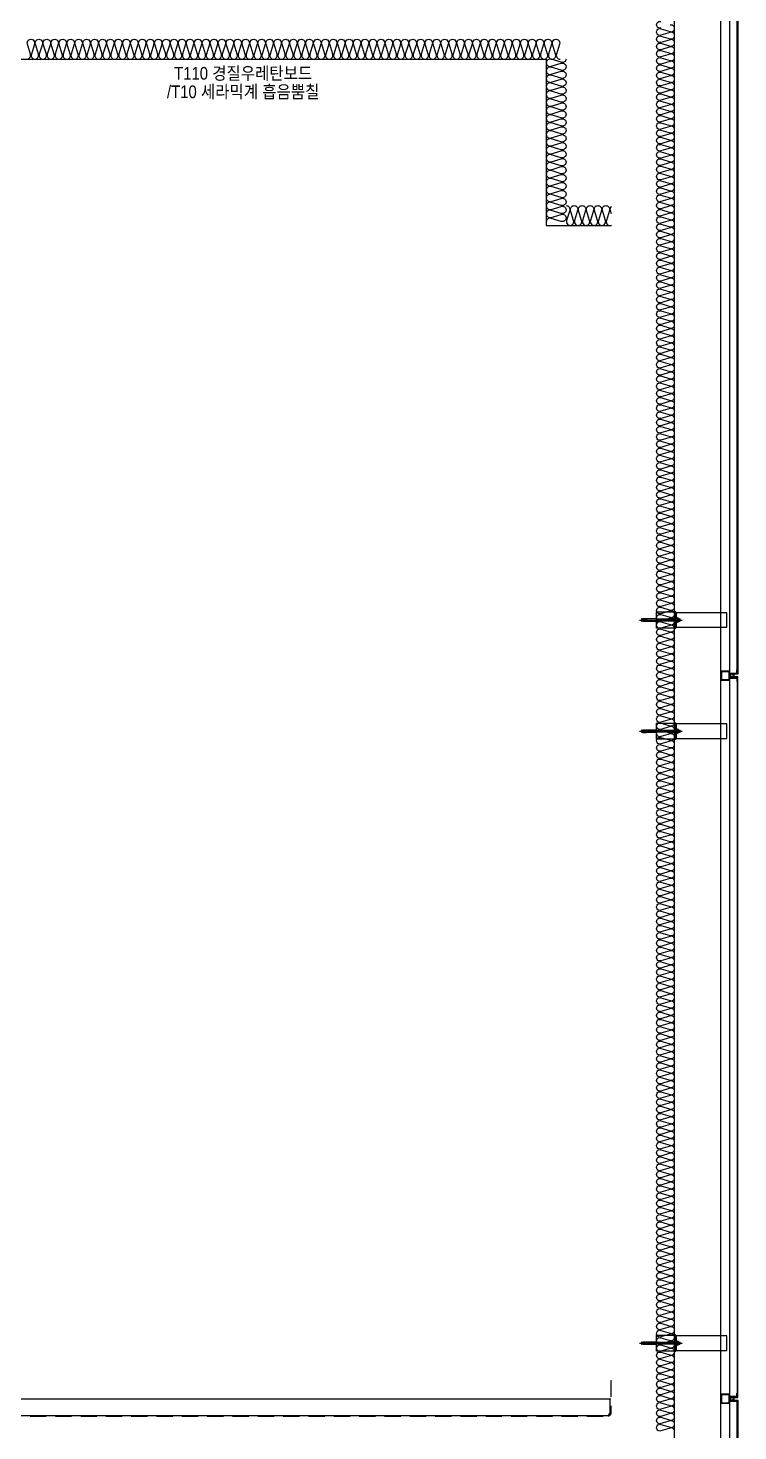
# Model space of a CAD drawing. Header units: millimetres. Extents: x 19868 to 801382, y -4805 to 85279.
# Drawn here: x 786812 to 790738, y 67001 to 74761 of the extents above; entities that cross this region are included whole.
import ezdxf
from ezdxf.enums import TextEntityAlignment as Align

# ---------------------------------------------------------------- set-up
doc = ezdxf.new("R2010")
doc.units = ezdxf.units.MM
doc.header["$LTSCALE"] = 250
doc.linetypes.add('HID', pattern=[2.8, 1.8, -1])
for name, color, linetype in [('A-ETC-8', 8, 'Continuous'), ('A-FIN', 6, 'Continuous'), ('A-FIN-8', 8, 'Continuous'), ('A-WP', 1, 'HID'), ('ISL', 251, 'Continuous')]:
    doc.layers.add(name, color=color, linetype=linetype)
doc.layers.add('NOPLOT-단열', color=225, linetype='Continuous', plot=False)
doc.styles.add('Gdim', font='')
doc.styles.get('Gdim').set_extended_font_data('Dotum')

# ---------------------------------------------------------------- blocks, each defined once
blk = doc.blocks.new('A$C632c858f')
at = {"layer": 'A-ETC-8'}
blk.add_arc((-2.8, 0), 24, 341.82483, 18.17517, dxfattribs=at)
blk.add_ellipse((34, 0), major_axis=(7.59, 0), ratio=0.987937, dxfattribs=at)
blk = doc.blocks.new('A$Cae507117')
at = {"layer": 'A-ETC-8'}
for points in [[(-50, 0), (-50, -50), (0, -50), (0, 0)], [(-46.8, -3.2), (-46.8, -46.8), (-3.2, -46.8), (-3.2, -3.2)]]:
    blk.add_lwpolyline(points, close=True, dxfattribs=at)
blk = doc.blocks.new('너트 M12')
for p, q in [((-9, 0), (9, 0)), ((-9.5, -9), (-9.5, -0.5)), ((9, -9.5), (-9, -9.5)), ((0, -8.3), (0, -1.2)), ((9.5, -0.5), (9.5, -9))]:
    blk.add_line(p, q)
for centre, start, end in [((-9, -0.5), 90, 180), ((-9, -9), 180, 270), ((9, -0.5), 0, 90), ((9, -9), 270, 0)]:
    blk.add_arc(centre, 0.5, start, end)
at = {"extrusion": (0, 0, -1)}
for centre, major_axis, ratio, start_param, end_param in [((-4.8, -0.9), (-4.75, 0.31), 0.185359, -0.024388, 3.141593), ((4.8, -0.9), (4.75, 0.31), 0.185108, 3.141593, 6.30754), ((-4.8, -8.6), (4.75, 0.31), 0.187111, 0, 3.166211), ((4.8, -8.6), (-4.75, 0.31), 0.185991, 3.117121, 6.283185)]:
    blk.add_ellipse(centre, major_axis=major_axis, ratio=ratio, start_param=start_param, end_param=end_param, dxfattribs=at)
blk = doc.blocks.new('A$C5ebcaad0')
at = {"layer": 'A-ETC-8'}
for p, q in [((-449, -225), (-214, -225)), ((-439, -220.5), (-439, -229.5)), ((-437, -219), (-437.5, -219)), ((-437.5, -231), (-437, -231)), ((-426, -220.5), (-437, -219)), ((-437, -231), (-426, -229.5)), ((-431.6, -219.7), (-431.6, -221.5)), ((-431.6, -228.5), (-431.6, -230.2)), ((-431.1, -222.3), (-429.3, -223.5)), ((-431.1, -227.7), (-429.3, -226.5)), ((-415.6, -218.7), (-430.6, -218.7)), ((-430.6, -231.2), (-415.6, -231.2)), ((-421.1, -224), (-427.7, -224)), ((-421.1, -226), (-427.7, -226)), ((-426, -220.5), (-412, -220.5)), ((-426, -229.5), (-412, -229.5)), ((-420.6, -223.5), (-420.6, -223)), ((-420.6, -227), (-420.6, -226.5)), ((-416.6, -227), (-416.6, -223)), ((-415.6, -218.7), (-412.6, -218.7)), ((-415.6, -231.2), (-412.6, -231.2)), ((-412.6, -218.7), (-412.6, -231.2)), ((-412, -231), (-412, -219)), ((-409, -219), (-412, -219)), ((-412, -231), (-409, -231)), ((-409, -231), (-409, -219)), ((-355, -219), (-409, -219)), ((-409, -231), (-355, -231)), ((-355, -219), (-245.5, -219)), ((-245.5, -231), (-355, -231)), ((-234.2, -229.5), (-224, -229.5)), ((-234, -219), (-225.5, -219)), ((-234, -220.5), (-224, -220.5)), ((-234, -231), (-225.5, -231)), ((-225.5, -231), (-225.5, -219)), ((-224, -220.5), (-225.5, -219)), ((-224, -229.5), (-225.5, -231)), ((-224, -229.5), (-224, -220.5))]:
    blk.add_line(p, q, dxfattribs=at)
for points in [[(-255, -180.5), (-255, -269.5), (-355, -269.5), (-355, -180.5)], [(33.5, -185), (-251.5, -185), (-251.5, -265), (33.5, -265)], [(-251.5, -265), (-245.5, -265), (-245.5, -185), (-251.5, -185)], [(-245.5, -210), (-245.5, -240), (-243.5, -240), (-243.5, -210)]]:
    blk.add_lwpolyline(points, close=True, dxfattribs=at)
blk.add_lwpolyline([(-251.5, -177.5), (-251.5, -272.5, -0.414214), (-252.5, -273.5), (-255, -273.5), (-255, -176.5), (-252.5, -176.5, -0.414214)], format="xyb", close=True, dxfattribs=at)
for centre, radius, start, end in [((-437.5, -220.5), 1.5, 90, 180), ((-437.5, -229.5), 1.5, 180, 270), ((-430.6, -219.7), 1, 90, 180), ((-430.6, -221.5), 1, 180, 236.30993), ((-430.6, -228.5), 1, 123.69007, 180), ((-430.6, -230.2), 1, 180, 270), ((-427.7, -221), 3, 236.30993, 270), ((-427.7, -229), 3, 90, 123.69007), ((-421.1, -223.5), 0.5, 270, 0), ((-421.1, -226.5), 0.5, 0, 90), ((-418.6, -223), 2, 90, 180), ((-418.6, -227), 2, 180, 270), ((-418.6, -223), 2, 0, 90), ((-418.6, -227), 2, 270, 0)]:
    blk.add_arc(centre, radius, start, end, dxfattribs=at)
at = {"layer": 'A-ETC-8', "xscale": -1, "rotation": 90}
blk.add_blockref('너트 M12', (-243.5, -225), dxfattribs=at)

msp = doc.modelspace()

# ---------------------------------------------------------------- linework, layer by layer
at = {"layer": 'A-ETC-8'}
for p, q in [((790643.2, 35608.9), (790643.2, 76146.7)), ((790693.2, 35608.9), (790693.2, 76146.7))]:
    msp.add_line(p, q, dxfattribs=at)
for points in [[(790730.2, 71190.4), (790695.2, 71190.4), (790695.2, 71179.4), (790693.2, 71179.4), (790693.2, 71192.4), (790728.6, 71192.4, -0.226541), (790732.2, 71196.1), (790732.2, 71210.8), (790734.2, 71210.8), (790734.2, 71194.4, 0.414214)], [(790730.2, 71167.4), (790695.2, 71167.4), (790695.2, 71178.4), (790693.2, 71178.4), (790693.2, 71165.4), (790728.6, 71165.4, 0.226541), (790732.2, 71161.8), (790732.2, 71147.1), (790734.2, 71147.1), (790734.2, 71163.4, -0.414214)], [(790730.2, 67190.4), (790695.2, 67190.4), (790695.2, 67179.4), (790693.2, 67179.4), (790693.2, 67192.4), (790728.6, 67192.4, -0.226541), (790732.2, 67196.1), (790732.2, 67210.8), (790734.2, 67210.8), (790734.2, 67194.4, 0.414214)], [(790730.2, 67167.4), (790695.2, 67167.4), (790695.2, 67178.4), (790693.2, 67178.4), (790693.2, 67165.4), (790728.6, 67165.4, 0.226541), (790732.2, 67161.8), (790732.2, 67147.1), (790734.2, 67147.1), (790734.2, 67163.4, -0.414214)]]:
    msp.add_lwpolyline(points, format="xyb", close=True, dxfattribs=at)
at = {"layer": 'A-FIN'}
msp.add_line((784991.2, 67178.9), (790035.2, 67178.9), dxfattribs=at)
for points in [[(790697.2, 75167.4), (790697.2, 75171.4), (790738.2, 75171.4), (790738.2, 71186.4), (790697.2, 71186.4), (790697.2, 71190.4), (790734.2, 71190.4), (790734.2, 75167.4), (790697.2, 75167.4)], [(790697.2, 67190.4), (790697.2, 67186.4), (790738.2, 67186.4), (790738.2, 71171.4), (790697.2, 71171.4), (790697.2, 71167.4), (790734.2, 71167.4), (790734.2, 67190.4), (790697.2, 67190.4)], [(790697.2, 67167.4), (790697.2, 67171.4), (790738.2, 67171.4), (790738.2, 63686.4), (790697.2, 63686.4), (790697.2, 63690.4), (790734.2, 63690.4), (790734.2, 67167.4), (790697.2, 67167.4)]]:
    msp.add_lwpolyline(points, close=True, dxfattribs=at)
at = {"layer": 'A-FIN-8'}
for p, q in [((790030.2, 67178.9), (790030.2, 67097.1)), ((785006.4, 67086.9), (790020, 67086.9)), ((790020, 67086.9), (790030.2, 67097.1))]:
    msp.add_line(p, q, dxfattribs=at)
at = {"layer": 'A-WP', "ltscale": 0.2}
for p, q in [((785003.4, 67081.9), (790023.1, 67081.9)), ((790023.1, 67081.9), (790035.2, 67094.1))]:
    msp.add_line(p, q, dxfattribs=at)
at = {"layer": 'A-WP', "linetype": 'HID', "ltscale": 0.2}
msp.add_lwpolyline([(790038.2, 67278.9), (790035.2, 67278.9), (790035.2, 67094.1)], dxfattribs=at)
at = {"layer": 'ISL'}
msp.add_line((790388.2, 33878.9), (790388.2, 76128.9), dxfattribs=at)
for points in [[(790312.4, 74761.4, -1.372593), (790312.4, 74796.7)], [(790388.2, 66999, 0.509267), (790364, 67016.7), (790312.4, 67001.3, -1.372593), (790312.4, 67036.7), (790364, 67021.3, 0.509267), (790388.2, 67039, 0.509267), (790364, 67056.7), (790312.4, 67041.3, -1.372593), (790312.4, 67076.7), (790364, 67061.3, 0.509267), (790388.2, 67079, 0.509267), (790364, 67096.7), (790312.4, 67081.3, -1.372593), (790312.4, 67116.7), (790364, 67101.3, 0.509267), (790388.2, 67119, 0.509267), (790364, 67136.7), (790312.4, 67121.3, -1.372593), (790312.4, 67156.7), (790364, 67141.3, 0.509267), (790388.2, 67159, 0.509267), (790364, 67176.7), (790312.4, 67161.3, -1.372593), (790312.4, 67196.7), (790364, 67181.3, 0.509267), (790388.2, 67199, 0.509267), (790364, 67216.7), (790312.4, 67201.3, -1.372593), (790312.4, 67236.7), (790364, 67221.3, 0.509267), (790388.2, 67239, 0.509267), (790364, 67256.7), (790312.4, 67241.3, -1.372593), (790312.4, 67276.7), (790364, 67261.3, 0.509267), (790388.2, 67279, 0.509267), (790364, 67296.7), (790312.4, 67281.3, -1.372593), (790312.4, 67316.7), (790364, 67301.3, 0.509267), (790388.2, 67319, 0.509267), (790364, 67336.7), (790312.4, 67321.3, -1.372593), (790312.4, 67356.7), (790364, 67341.3, 0.509267), (790388.2, 67359, 0.509267), (790364, 67376.7), (790312.4, 67361.3, -1.372593), (790312.4, 67396.7), (790364, 67381.3, 0.509267), (790388.2, 67399, 0.509267), (790364, 67416.7), (790312.4, 67401.3, -1.372593), (790312.4, 67436.7), (790364, 67421.3, 0.509267), (790388.2, 67439, 0.509267), (790364, 67456.7), (790312.4, 67441.3, -1.372593), (790312.4, 67476.7), (790364, 67461.3, 0.509267), (790388.2, 67479, 0.509267), (790364, 67496.7), (790312.4, 67481.3, -1.372593), (790312.4, 67516.7), (790364, 67501.3, 0.509267), (790388.2, 67519, 0.509267), (790364, 67536.7), (790312.4, 67521.3, -1.372593), (790312.4, 67556.7), (790364, 67541.3, 0.509267), (790388.2, 67559, 0.509267), (790364, 67576.7), (790312.4, 67561.3, -1.372593), (790312.4, 67596.7), (790364, 67581.3, 0.509267), (790388.2, 67599, 0.509267), (790364, 67616.7), (790312.4, 67601.3, -1.372593), (790312.4, 67636.7), (790364, 67621.3, 0.509267), (790388.2, 67639, 0.509267), (790364, 67656.7), (790312.4, 67641.3, -1.372593), (790312.4, 67676.7), (790364, 67661.3, 0.509267), (790388.2, 67679, 0.509267), (790364, 67696.7), (790312.4, 67681.3, -1.372593), (790312.4, 67716.7), (790364, 67701.3, 0.509267), (790388.2, 67719, 0.509267), (790364, 67736.7), (790312.4, 67721.3, -1.372593), (790312.4, 67756.7), (790364, 67741.3, 0.509267), (790388.2, 67759, 0.509267), (790364, 67776.7), (790312.4, 67761.3, -1.372593), (790312.4, 67796.7), (790364, 67781.3, 0.509267), (790388.2, 67799, 0.509267), (790364, 67816.7), (790312.4, 67801.3, -1.372593), (790312.4, 67836.7), (790364, 67821.3, 0.509267), (790388.2, 67839, 0.509267), (790364, 67856.7), (790312.4, 67841.3, -1.372593), (790312.4, 67876.7), (790364, 67861.3, 0.509267), (790388.2, 67879, 0.509267), (790364, 67896.7), (790312.4, 67881.3, -1.372593), (790312.4, 67916.7), (790364, 67901.3, 0.509267), (790388.2, 67919, 0.509267), (790364, 67936.7), (790312.4, 67921.3, -1.372593), (790312.4, 67956.7), (790364, 67941.3, 0.509267), (790388.2, 67959, 0.509267), (790364, 67976.7), (790312.4, 67961.3, -1.372593), (790312.4, 67996.7), (790364, 67981.3, 0.509267), (790388.2, 67999, 0.509267), (790364, 68016.7), (790312.4, 68001.3, -1.372593), (790312.4, 68036.7), (790364, 68021.3, 0.509267), (790388.2, 68039, 0.509267), (790364, 68056.7), (790312.4, 68041.3, -1.372593), (790312.4, 68076.7), (790364, 68061.3, 0.509267), (790388.2, 68079, 0.509267), (790364, 68096.7), (790312.4, 68081.3, -1.372593), (790312.4, 68116.7), (790364, 68101.3, 0.509267), (790388.2, 68119, 0.509267), (790364, 68136.7), (790312.4, 68121.3, -1.372593), (790312.4, 68156.7), (790364, 68141.3, 0.509267), (790388.2, 68159, 0.509267), (790364, 68176.7), (790312.4, 68161.3, -1.372593), (790312.4, 68196.7), (790364, 68181.3, 0.509267), (790388.2, 68199, 0.509267), (790364, 68216.7), (790312.4, 68201.3, -1.372593), (790312.4, 68236.7), (790364, 68221.3, 0.509267), (790388.2, 68239, 0.509267), (790364, 68256.7), (790312.4, 68241.3, -1.372593), (790312.4, 68276.7), (790364, 68261.3, 0.509267), (790388.2, 68279, 0.509267), (790364, 68296.7), (790312.4, 68281.3, -1.372593), (790312.4, 68316.7), (790364, 68301.3, 0.509267), (790388.2, 68319, 0.509267), (790364, 68336.7), (790312.4, 68321.3, -1.372593), (790312.4, 68356.7), (790364, 68341.3, 0.509267), (790388.2, 68359, 0.509267), (790364, 68376.7), (790312.4, 68361.3, -1.372593), (790312.4, 68396.7), (790364, 68381.3, 0.509267), (790388.2, 68399, 0.509267), (790364, 68416.7), (790312.4, 68401.3, -1.372593), (790312.4, 68436.7), (790364, 68421.3, 0.509267), (790388.2, 68439, 0.509267), (790364, 68456.7), (790312.4, 68441.3, -1.372593), (790312.4, 68476.7), (790364, 68461.3, 0.509267), (790388.2, 68479, 0.509267), (790364, 68496.7), (790312.4, 68481.3, -1.372593), (790312.4, 68516.7), (790364, 68501.3, 0.509267), (790388.2, 68519, 0.509267), (790364, 68536.7), (790312.4, 68521.3, -1.372593), (790312.4, 68556.7), (790364, 68541.3, 0.509267), (790388.2, 68559, 0.509267), (790364, 68576.7), (790312.4, 68561.3, -1.372593), (790312.4, 68596.7), (790364, 68581.3, 0.509267), (790388.2, 68599, 0.509267), (790364, 68616.7), (790312.4, 68601.3, -1.372593), (790312.4, 68636.7), (790364, 68621.3, 0.509267), (790388.2, 68639, 0.509267), (790364, 68656.7), (790312.4, 68641.3, -1.372593), (790312.4, 68676.7), (790364, 68661.3, 0.509267), (790388.2, 68679, 0.509267), (790364, 68696.7), (790312.4, 68681.3, -1.372593), (790312.4, 68716.7), (790364, 68701.3, 0.509267), (790388.2, 68719, 0.509267), (790364, 68736.7), (790312.4, 68721.3, -1.372593), (790312.4, 68756.7), (790364, 68741.3, 0.509267), (790388.2, 68759, 0.509267), (790364, 68776.7), (790312.4, 68761.3, -1.372593), (790312.4, 68796.7), (790364, 68781.3, 0.509267), (790388.2, 68799, 0.509267), (790364, 68816.7), (790312.4, 68801.3, -1.372593), (790312.4, 68836.7), (790364, 68821.3, 0.509267), (790388.2, 68839, 0.509267), (790364, 68856.7), (790312.4, 68841.3, -1.372593), (790312.4, 68876.7), (790364, 68861.3, 0.509267), (790388.2, 68879, 0.509267), (790364, 68896.7), (790312.4, 68881.3, -1.372593), (790312.4, 68916.7), (790364, 68901.3, 0.509267), (790388.2, 68919, 0.509267), (790364, 68936.7), (790312.4, 68921.3, -1.372593), (790312.4, 68956.7), (790364, 68941.3, 0.509267), (790388.2, 68959, 0.509267), (790364, 68976.7), (790312.4, 68961.3, -1.372593), (790312.4, 68996.7), (790364, 68981.3, 0.509267), (790388.2, 68999, 0.509267), (790364, 69016.7), (790312.4, 69001.3, -1.372593), (790312.4, 69036.7), (790364, 69021.3, 0.509267), (790388.2, 69039, 0.509267), (790364, 69056.7), (790312.4, 69041.3, -1.372593), (790312.4, 69076.7), (790364, 69061.3, 0.509267), (790388.2, 69079, 0.509267), (790364, 69096.7), (790312.4, 69081.3, -1.372593), (790312.4, 69116.7), (790364, 69101.3, 0.509267), (790388.2, 69119, 0.509267), (790364, 69136.7), (790312.4, 69121.4, -1.372593), (790312.4, 69156.7), (790364, 69141.4, 0.509267), (790388.2, 69159, 0.509267), (790364, 69176.7), (790312.4, 69161.4, -1.372593), (790312.4, 69196.7), (790364, 69181.4, 0.509267), (790388.2, 69199, 0.509267), (790364, 69216.7), (790312.4, 69201.4, -1.372593), (790312.4, 69236.7), (790364, 69221.4, 0.509267), (790388.2, 69239, 0.509267), (790364, 69256.7), (790312.4, 69241.4, -1.372593), (790312.4, 69276.7), (790364, 69261.4, 0.509267), (790388.2, 69279, 0.509267), (790364, 69296.7), (790312.4, 69281.4, -1.372593), (790312.4, 69316.7), (790364, 69301.4, 0.509267), (790388.2, 69319, 0.509267), (790364, 69336.7), (790312.4, 69321.4, -1.372593), (790312.4, 69356.7), (790364, 69341.4, 0.509267), (790388.2, 69359, 0.509267), (790364, 69376.7), (790312.4, 69361.4, -1.372593), (790312.4, 69396.7), (790364, 69381.4, 0.509267), (790388.2, 69399, 0.509267), (790364, 69416.7), (790312.4, 69401.4, -1.372593), (790312.4, 69436.7), (790364, 69421.4, 0.509267), (790388.2, 69439, 0.509267), (790364, 69456.7), (790312.4, 69441.4, -1.372593), (790312.4, 69476.7), (790364, 69461.4, 0.509267), (790388.2, 69479, 0.509267), (790364, 69496.7), (790312.4, 69481.4, -1.372593), (790312.4, 69516.7), (790364, 69501.4, 0.509267), (790388.2, 69519, 0.509267), (790364, 69536.7), (790312.4, 69521.4, -1.372593), (790312.4, 69556.7), (790364, 69541.4, 0.509267), (790388.2, 69559, 0.509267), (790364, 69576.7), (790312.4, 69561.4, -1.372593), (790312.4, 69596.7), (790364, 69581.4, 0.509267), (790388.2, 69599, 0.509267), (790364, 69616.7), (790312.4, 69601.4, -1.372593), (790312.4, 69636.7), (790364, 69621.4, 0.509267), (790388.2, 69639, 0.509267), (790364, 69656.7), (790312.4, 69641.4, -1.372593), (790312.4, 69676.7), (790364, 69661.4, 0.509267), (790388.2, 69679, 0.509267), (790364, 69696.7), (790312.4, 69681.4, -1.372593), (790312.4, 69716.7), (790364, 69701.4, 0.509267), (790388.2, 69719, 0.509267), (790364, 69736.7), (790312.4, 69721.4, -1.372593), (790312.4, 69756.7), (790364, 69741.4, 0.509267), (790388.2, 69759, 0.509267), (790364, 69776.7), (790312.4, 69761.4, -1.372593), (790312.4, 69796.7), (790364, 69781.4, 0.509267), (790388.2, 69799, 0.509267), (790364, 69816.7), (790312.4, 69801.4, -1.372593), (790312.4, 69836.7), (790364, 69821.4, 0.509267), (790388.2, 69839, 0.509267), (790364, 69856.7), (790312.4, 69841.4, -1.372593), (790312.4, 69876.7), (790364, 69861.4, 0.509267), (790388.2, 69879, 0.509267), (790364, 69896.7), (790312.4, 69881.4, -1.372593), (790312.4, 69916.7), (790364, 69901.4, 0.509267), (790388.2, 69919, 0.509267), (790364, 69936.7), (790312.4, 69921.4, -1.372593), (790312.4, 69956.7), (790364, 69941.4, 0.509267), (790388.2, 69959, 0.509267), (790364, 69976.7), (790312.4, 69961.4, -1.372593), (790312.4, 69996.7), (790364, 69981.4, 0.509267), (790388.2, 69999, 0.509267), (790364, 70016.7), (790312.4, 70001.4, -1.372593), (790312.4, 70036.7), (790364, 70021.4, 0.509267), (790388.2, 70039, 0.509267), (790364, 70056.7), (790312.4, 70041.4, -1.372593), (790312.4, 70076.7), (790364, 70061.4, 0.509267), (790388.2, 70079, 0.509267), (790364, 70096.7), (790312.4, 70081.4, -1.372593), (790312.4, 70116.7), (790364, 70101.4, 0.509267), (790388.2, 70119, 0.509267), (790364, 70136.7), (790312.4, 70121.4, -1.372593), (790312.4, 70156.7), (790364, 70141.4, 0.509267), (790388.2, 70159, 0.509267), (790364, 70176.7), (790312.4, 70161.4, -1.372593), (790312.4, 70196.7), (790364, 70181.4, 0.509267), (790388.2, 70199, 0.509267), (790364, 70216.7), (790312.4, 70201.4, -1.372593), (790312.4, 70236.7), (790364, 70221.4, 0.509267), (790388.2, 70239, 0.509267), (790364, 70256.7), (790312.4, 70241.4, -1.372593), (790312.4, 70276.7), (790364, 70261.4, 0.509267), (790388.2, 70279, 0.509267), (790364, 70296.7), (790312.4, 70281.4, -1.372593), (790312.4, 70316.7), (790364, 70301.4, 0.509267), (790388.2, 70319, 0.509267), (790364, 70336.7), (790312.4, 70321.4, -1.372593), (790312.4, 70356.7), (790364, 70341.4, 0.509267), (790388.2, 70359, 0.509267), (790364, 70376.7), (790312.4, 70361.4, -1.372593), (790312.4, 70396.7), (790364, 70381.4, 0.509267), (790388.2, 70399, 0.509267), (790364, 70416.7), (790312.4, 70401.4, -1.372593), (790312.4, 70436.7), (790364, 70421.4, 0.509267), (790388.2, 70439, 0.509267), (790364, 70456.7), (790312.4, 70441.4, -1.372593), (790312.4, 70476.7), (790364, 70461.4, 0.509267), (790388.2, 70479, 0.509267), (790364, 70496.7), (790312.4, 70481.4, -1.372593), (790312.4, 70516.7), (790364, 70501.4, 0.509267), (790388.2, 70519, 0.509267), (790364, 70536.7), (790312.4, 70521.4, -1.372593), (790312.4, 70556.7), (790364, 70541.4, 0.509267), (790388.2, 70559, 0.509267), (790364, 70576.7), (790312.4, 70561.4, -1.372593), (790312.4, 70596.7), (790364, 70581.4, 0.509267), (790388.2, 70599, 0.509267), (790364, 70616.7), (790312.4, 70601.4, -1.372593), (790312.4, 70636.7), (790364, 70621.4, 0.509267), (790388.2, 70639, 0.509267), (790364, 70656.7), (790312.4, 70641.4, -1.372593), (790312.4, 70676.7), (790364, 70661.4, 0.509267), (790388.2, 70679, 0.509267), (790364, 70696.7), (790312.4, 70681.4, -1.372593), (790312.4, 70716.7), (790364, 70701.4, 0.509267), (790388.2, 70719, 0.509267), (790364, 70736.7), (790312.4, 70721.4, -1.372593), (790312.4, 70756.7), (790364, 70741.4, 0.509267), (790388.2, 70759, 0.509267), (790364, 70776.7), (790312.4, 70761.4, -1.372593), (790312.4, 70796.7), (790364, 70781.4, 0.509267), (790388.2, 70799, 0.509267), (790364, 70816.7), (790312.4, 70801.4, -1.372593), (790312.4, 70836.7), (790364, 70821.4, 0.509267), (790388.2, 70839, 0.509267), (790364, 70856.7), (790312.4, 70841.4, -1.372593), (790312.4, 70876.7), (790364, 70861.4, 0.509267), (790388.2, 70879, 0.509267), (790364, 70896.7), (790312.4, 70881.4, -1.372593), (790312.4, 70916.7), (790364, 70901.4, 0.509267), (790388.2, 70919, 0.509267), (790364, 70936.7), (790312.4, 70921.4, -1.372593), (790312.4, 70956.7), (790364, 70941.4, 0.509267), (790388.2, 70959, 0.509267), (790364, 70976.7), (790312.4, 70961.4, -1.372593), (790312.4, 70996.7), (790364, 70981.4, 0.509267), (790388.2, 70999, 0.509267), (790364, 71016.7), (790312.4, 71001.4, -1.372593), (790312.4, 71036.7), (790364, 71021.4, 0.509267), (790388.2, 71039, 0.509267), (790364, 71056.7), (790312.4, 71041.4, -1.372593), (790312.4, 71076.7), (790364, 71061.4, 0.509267), (790388.2, 71079, 0.509267), (790364, 71096.7), (790312.4, 71081.4, -1.372593), (790312.4, 71116.7), (790364, 71101.4, 0.509267), (790388.2, 71119, 0.509267), (790364, 71136.7), (790312.4, 71121.4, -1.372593), (790312.4, 71156.7), (790364, 71141.4, 0.509267), (790388.2, 71159, 0.509267), (790364, 71176.7), (790312.4, 71161.4, -1.372593), (790312.4, 71196.7), (790364, 71181.4, 0.509267), (790388.2, 71199, 0.509267), (790364, 71216.7), (790312.4, 71201.4, -1.372593), (790312.4, 71236.7), (790364, 71221.4, 0.509267), (790388.2, 71239, 0.509267), (790364, 71256.7), (790312.4, 71241.4, -1.372593), (790312.4, 71276.7), (790364, 71261.4, 0.509267), (790388.2, 71279, 0.509267), (790364, 71296.7), (790312.4, 71281.4, -1.372593), (790312.4, 71316.7), (790364, 71301.4, 0.509267), (790388.2, 71319, 0.509267), (790364, 71336.7), (790312.4, 71321.4, -1.372593), (790312.4, 71356.7), (790364, 71341.4, 0.509267), (790388.2, 71359, 0.509267), (790364, 71376.7), (790312.4, 71361.4, -1.372593), (790312.4, 71396.7), (790364, 71381.4, 0.509267), (790388.2, 71399, 0.509267), (790364, 71416.7), (790312.4, 71401.4, -1.372593), (790312.4, 71436.7), (790364, 71421.4, 0.509267), (790388.2, 71439, 0.509267), (790364, 71456.7), (790312.4, 71441.4, -1.372593), (790312.4, 71476.7), (790364, 71461.4, 0.509267), (790388.2, 71479, 0.509267), (790364, 71496.7), (790312.4, 71481.4, -1.372593), (790312.4, 71516.7), (790364, 71501.4, 0.509267), (790388.2, 71519, 0.509267), (790364, 71536.7), (790312.4, 71521.4, -1.372593), (790312.4, 71556.7), (790364, 71541.4, 0.509267), (790388.2, 71559, 0.509267), (790364, 71576.7), (790312.4, 71561.4, -1.372593), (790312.4, 71596.7), (790364, 71581.4, 0.509267), (790388.2, 71599, 0.509267), (790364, 71616.7), (790312.4, 71601.4, -1.372593), (790312.4, 71636.7), (790364, 71621.4, 0.509267), (790388.2, 71639, 0.509267), (790364, 71656.7), (790312.4, 71641.4, -1.372593), (790312.4, 71676.7), (790364, 71661.4, 0.509267), (790388.2, 71679, 0.509267), (790364, 71696.7), (790312.4, 71681.4, -1.372593), (790312.4, 71716.7), (790364, 71701.4, 0.509267), (790388.2, 71719, 0.509267), (790364, 71736.7), (790312.4, 71721.4, -1.372593), (790312.4, 71756.7), (790364, 71741.4, 0.509267), (790388.2, 71759, 0.509267), (790364, 71776.7), (790312.4, 71761.4, -1.372593), (790312.4, 71796.7), (790364, 71781.4, 0.509267), (790388.2, 71799, 0.509267), (790364, 71816.7), (790312.4, 71801.4, -1.372593), (790312.4, 71836.7), (790364, 71821.4, 0.509267), (790388.2, 71839, 0.509267), (790364, 71856.7), (790312.4, 71841.4, -1.372593), (790312.4, 71876.7), (790364, 71861.4, 0.509267), (790388.2, 71879, 0.509267), (790364, 71896.7), (790312.4, 71881.4, -1.372593), (790312.4, 71916.7), (790364, 71901.4, 0.509267), (790388.2, 71919, 0.509267), (790364, 71936.7), (790312.4, 71921.4, -1.372593), (790312.4, 71956.7), (790364, 71941.4, 0.509267), (790388.2, 71959, 0.509267), (790364, 71976.7), (790312.4, 71961.4, -1.372593), (790312.4, 71996.7), (790364, 71981.4, 0.509267), (790388.2, 71999, 0.509267), (790364, 72016.7), (790312.4, 72001.4, -1.372593), (790312.4, 72036.7), (790364, 72021.4, 0.509267), (790388.2, 72039, 0.509267), (790364, 72056.7), (790312.4, 72041.4, -1.372593), (790312.4, 72076.7), (790364, 72061.4, 0.509267), (790388.2, 72079, 0.509267), (790364, 72096.7), (790312.4, 72081.4, -1.372593), (790312.4, 72116.7), (790364, 72101.4, 0.509267), (790388.2, 72119, 0.509267), (790364, 72136.7), (790312.4, 72121.4, -1.372593), (790312.4, 72156.7), (790364, 72141.4, 0.509267), (790388.2, 72159, 0.509267), (790364, 72176.7), (790312.4, 72161.4, -1.372593), (790312.4, 72196.7), (790364, 72181.4, 0.509267), (790388.2, 72199, 0.509267), (790364, 72216.7), (790312.4, 72201.4, -1.372593), (790312.4, 72236.7), (790364, 72221.4, 0.509267), (790388.2, 72239, 0.509267), (790364, 72256.7), (790312.4, 72241.4, -1.372593), (790312.4, 72276.7), (790364, 72261.4, 0.509267), (790388.2, 72279, 0.509267), (790364, 72296.7), (790312.4, 72281.4, -1.372593), (790312.4, 72316.7), (790364, 72301.4, 0.509267), (790388.2, 72319, 0.509267), (790364, 72336.7), (790312.4, 72321.4, -1.372593), (790312.4, 72356.7), (790364, 72341.4, 0.509267), (790388.2, 72359, 0.509267), (790364, 72376.7), (790312.4, 72361.4, -1.372593), (790312.4, 72396.7), (790364, 72381.4, 0.509267), (790388.2, 72399, 0.509267), (790364, 72416.7), (790312.4, 72401.4, -1.372593), (790312.4, 72436.7), (790364, 72421.4, 0.509267), (790388.2, 72439, 0.509267), (790364, 72456.7), (790312.4, 72441.4, -1.372593), (790312.4, 72476.7), (790364, 72461.4, 0.509267), (790388.2, 72479, 0.509267), (790364, 72496.7), (790312.4, 72481.4, -1.372593), (790312.4, 72516.7), (790364, 72501.4, 0.509267), (790388.2, 72519, 0.509267), (790364, 72536.7), (790312.4, 72521.4, -1.372593), (790312.4, 72556.7), (790364, 72541.4, 0.509267), (790388.2, 72559, 0.509267), (790364, 72576.7), (790312.4, 72561.4, -1.372593), (790312.4, 72596.7), (790364, 72581.4, 0.509267), (790388.2, 72599, 0.509267), (790364, 72616.7), (790312.4, 72601.4, -1.372593), (790312.4, 72636.7), (790364, 72621.4, 0.509267), (790388.2, 72639, 0.509267), (790364, 72656.7), (790312.4, 72641.4, -1.372593), (790312.4, 72676.7), (790364, 72661.4, 0.509267), (790388.2, 72679, 0.509267), (790364, 72696.7), (790312.4, 72681.4, -1.372593), (790312.4, 72716.7), (790364, 72701.4, 0.509267), (790388.2, 72719, 0.509267), (790364, 72736.7), (790312.4, 72721.4, -1.372593), (790312.4, 72756.7), (790364, 72741.4, 0.509267), (790388.2, 72759, 0.509267), (790364, 72776.7), (790312.4, 72761.4, -1.372593), (790312.4, 72796.7), (790364, 72781.4, 0.509267), (790388.2, 72799, 0.509267), (790364, 72816.7), (790312.4, 72801.4, -1.372593), (790312.4, 72836.7), (790364, 72821.4, 0.509267), (790388.2, 72839, 0.509267), (790364, 72856.7), (790312.4, 72841.4, -1.372593), (790312.4, 72876.7), (790364, 72861.4, 0.509267), (790388.2, 72879, 0.509267), (790364, 72896.7), (790312.4, 72881.4, -1.372593), (790312.4, 72916.7), (790364, 72901.4, 0.509267), (790388.2, 72919, 0.509267), (790364, 72936.7), (790312.4, 72921.4, -1.372593), (790312.4, 72956.7), (790364, 72941.4, 0.509267), (790388.2, 72959, 0.509267), (790364, 72976.7), (790312.4, 72961.4, -1.372593), (790312.4, 72996.7), (790364, 72981.4, 0.509267), (790388.2, 72999, 0.509267), (790364, 73016.7), (790312.4, 73001.4, -1.372593), (790312.4, 73036.7), (790364, 73021.4, 0.509267), (790388.2, 73039, 0.509267), (790364, 73056.7), (790312.4, 73041.4, -1.372593), (790312.4, 73076.7), (790364, 73061.4, 0.509267), (790388.2, 73079, 0.509267), (790364, 73096.7), (790312.4, 73081.4, -1.372593), (790312.4, 73116.7), (790364, 73101.4, 0.509267), (790388.2, 73119, 0.509267), (790364, 73136.7), (790312.4, 73121.4, -1.372593), (790312.4, 73156.7), (790364, 73141.4, 0.509267), (790388.2, 73159, 0.509267), (790364, 73176.7), (790312.4, 73161.4, -1.372593), (790312.4, 73196.7), (790364, 73181.4, 0.509267), (790388.2, 73199, 0.509267), (790364, 73216.7), (790312.4, 73201.4, -1.372593), (790312.4, 73236.7), (790364, 73221.4, 0.509267), (790388.2, 73239, 0.509267), (790364, 73256.7), (790312.4, 73241.4, -1.372593), (790312.4, 73276.7), (790364, 73261.4, 0.509267), (790388.2, 73279, 0.509267), (790364, 73296.7), (790312.4, 73281.4, -1.372593), (790312.4, 73316.7), (790364, 73301.4, 0.509267), (790388.2, 73319, 0.509267), (790364, 73336.7), (790312.4, 73321.4, -1.372593), (790312.4, 73356.7), (790364, 73341.4, 0.509267), (790388.2, 73359, 0.509267), (790364, 73376.7), (790312.4, 73361.4, -1.372593), (790312.4, 73396.7), (790364, 73381.4, 0.509267), (790388.2, 73399, 0.509267), (790364, 73416.7), (790312.4, 73401.4, -1.372593), (790312.4, 73436.7), (790364, 73421.4, 0.509267), (790388.2, 73439, 0.509267), (790364, 73456.7), (790312.4, 73441.4, -1.372593), (790312.4, 73476.7), (790364, 73461.4, 0.509267), (790388.2, 73479, 0.509267), (790364, 73496.7), (790312.4, 73481.4, -1.372593), (790312.4, 73516.7), (790364, 73501.4, 0.509267), (790388.2, 73519, 0.509267), (790364, 73536.7), (790312.4, 73521.4, -1.372593), (790312.4, 73556.7), (790364, 73541.4, 0.509267), (790388.2, 73559, 0.509267), (790364, 73576.7), (790312.4, 73561.4, -1.372593), (790312.4, 73596.7), (790364, 73581.4, 0.509267), (790388.2, 73599, 0.509267), (790364, 73616.7), (790312.4, 73601.4, -1.372593), (790312.4, 73636.7), (790364, 73621.4, 0.509267), (790388.2, 73639, 0.509267), (790364, 73656.7), (790312.4, 73641.4, -1.372593), (790312.4, 73676.7), (790364, 73661.4, 0.509267), (790388.2, 73679, 0.509267), (790364, 73696.7), (790312.4, 73681.4, -1.372593), (790312.4, 73716.7), (790364, 73701.4, 0.509267), (790388.2, 73719, 0.509267), (790364, 73736.7), (790312.4, 73721.4, -1.372593), (790312.4, 73756.7), (790364, 73741.4, 0.509267), (790388.2, 73759, 0.509267), (790364, 73776.7), (790312.4, 73761.4, -1.372593), (790312.4, 73796.7), (790364, 73781.4, 0.509267), (790388.2, 73799, 0.509267), (790364, 73816.7), (790312.4, 73801.4, -1.372593), (790312.4, 73836.7), (790364, 73821.4, 0.509267), (790388.2, 73839, 0.509267), (790364, 73856.7), (790312.4, 73841.4, -1.372593), (790312.4, 73876.7), (790364, 73861.4, 0.509267), (790388.2, 73879, 0.509267), (790364, 73896.7), (790312.4, 73881.4, -1.372593), (790312.4, 73916.7), (790364, 73901.4, 0.509267), (790388.2, 73919, 0.509267), (790364, 73936.7), (790312.4, 73921.4, -1.372593), (790312.4, 73956.7), (790364, 73941.4, 0.509267), (790388.2, 73959, 0.509267), (790364, 73976.7), (790312.4, 73961.4, -1.372593), (790312.4, 73996.7), (790364, 73981.4, 0.509267), (790388.2, 73999, 0.509267), (790364, 74016.7), (790312.4, 74001.4, -1.372593), (790312.4, 74036.7), (790364, 74021.4, 0.509267), (790388.2, 74039, 0.509267), (790364, 74056.7), (790312.4, 74041.4, -1.372593), (790312.4, 74076.7), (790364, 74061.4, 0.509267), (790388.2, 74079, 0.509267), (790364, 74096.7), (790312.4, 74081.4, -1.372593), (790312.4, 74116.7), (790364, 74101.4, 0.509267), (790388.2, 74119, 0.509267), (790364, 74136.7), (790312.4, 74121.4, -1.372593), (790312.4, 74156.7), (790364, 74141.4, 0.509267), (790388.2, 74159, 0.509267), (790364, 74176.7), (790312.4, 74161.4, -1.372593), (790312.4, 74196.7), (790364, 74181.4, 0.509267), (790388.2, 74199, 0.509267), (790364, 74216.7), (790312.4, 74201.4, -1.372593), (790312.4, 74236.7), (790364, 74221.4, 0.509267), (790388.2, 74239, 0.509267), (790364, 74256.7), (790312.4, 74241.4, -1.372593), (790312.4, 74276.7), (790364, 74261.4, 0.509267), (790388.2, 74279, 0.509267), (790364, 74296.7), (790312.4, 74281.4, -1.372593), (790312.4, 74316.7), (790364, 74301.4, 0.509267), (790388.2, 74319, 0.509267), (790364, 74336.7), (790312.4, 74321.4, -1.372593), (790312.4, 74356.7), (790364, 74341.4, 0.509267), (790388.2, 74359, 0.509267), (790364, 74376.7), (790312.4, 74361.4, -1.372593), (790312.4, 74396.7), (790364, 74381.4, 0.509267), (790388.2, 74399, 0.509267), (790364, 74416.7), (790312.4, 74401.4, -1.372593), (790312.4, 74436.7), (790364, 74421.4, 0.509267), (790388.2, 74439, 0.509267), (790364, 74456.7), (790312.4, 74441.4, -1.372593), (790312.4, 74476.7), (790364, 74461.4, 0.509267), (790388.2, 74479, 0.509267), (790364, 74496.7), (790312.4, 74481.4, -1.372593), (790312.4, 74516.7), (790364, 74501.4, 0.509267), (790388.2, 74519, 0.509267), (790364, 74536.7), (790312.4, 74521.4, -1.372593), (790312.4, 74556.7), (790364, 74541.4, 0.509267), (790388.2, 74559, 0.509267), (790364, 74576.7), (790312.4, 74561.4, -1.372593), (790312.4, 74596.7), (790364, 74581.4, 0.509267), (790388.2, 74599, 0.509267), (790364, 74616.7), (790312.4, 74601.4, -1.372593), (790312.4, 74636.7), (790364, 74621.4, 0.509267), (790388.2, 74639, 0.509267), (790364, 74656.7), (790312.4, 74641.4, -1.372593), (790312.4, 74676.7), (790364, 74661.4, 0.509267), (790388.2, 74679, 0.509267), (790364, 74696.7), (790312.4, 74681.4, -1.372593), (790312.4, 74716.7), (790364, 74701.4, 0.509267), (790388.2, 74719, 0.509267), (790364, 74736.7), (790312.4, 74721.4, -1.372593), (790312.4, 74756.7), (790364, 74741.4, 0.509267), (790388.2, 74759, 0.509267), (790364, 74776.7)], [(786806.2, 74588.9, 0.509267), (786825.7, 74615.6), (786808.8, 74672.3, -1.372593), (786847.7, 74672.3), (786830.8, 74615.6, 0.509267), (786850.2, 74588.9, 0.509267), (786869.7, 74615.6), (786852.8, 74672.3, -1.372593), (786891.7, 74672.3), (786874.8, 74615.6, 0.509267), (786894.2, 74588.9, 0.509267), (786913.7, 74615.6), (786896.8, 74672.3, -1.372593), (786935.7, 74672.3), (786918.8, 74615.6, 0.509267), (786938.2, 74588.9, 0.509267), (786957.7, 74615.6), (786940.8, 74672.3, -1.372593), (786979.7, 74672.3), (786962.8, 74615.6, 0.509267), (786982.2, 74588.9, 0.509267), (787001.7, 74615.6), (786984.8, 74672.3, -1.372593), (787023.7, 74672.3), (787006.8, 74615.6, 0.509267), (787026.2, 74588.9, 0.509267), (787045.7, 74615.6), (787028.8, 74672.3, -1.372593), (787067.7, 74672.3), (787050.8, 74615.6, 0.509267), (787070.2, 74588.9, 0.509267), (787089.7, 74615.6), (787072.8, 74672.3, -1.372593), (787111.7, 74672.3), (787094.8, 74615.6, 0.509267), (787114.2, 74588.9, 0.509267), (787133.7, 74615.6), (787116.8, 74672.3, -1.372593), (787155.7, 74672.3), (787138.8, 74615.6, 0.509267), (787158.2, 74588.9, 0.509267), (787177.7, 74615.6), (787160.8, 74672.3, -1.372593), (787199.7, 74672.3), (787182.8, 74615.6, 0.509267), (787202.2, 74588.9, 0.509267), (787221.7, 74615.6), (787204.8, 74672.3, -1.372593), (787243.7, 74672.3), (787226.8, 74615.6, 0.509267), (787246.2, 74588.9, 0.509267), (787265.7, 74615.6), (787248.8, 74672.3, -1.372593), (787287.7, 74672.3), (787270.8, 74615.6, 0.509267), (787290.2, 74588.9, 0.509267), (787309.7, 74615.6), (787292.8, 74672.3, -1.372593), (787331.7, 74672.3), (787314.8, 74615.6, 0.509267), (787334.2, 74588.9, 0.509267), (787353.7, 74615.6), (787336.8, 74672.3, -1.372593), (787375.7, 74672.3), (787358.8, 74615.6, 0.509267), (787378.2, 74588.9, 0.509267), (787397.7, 74615.6), (787380.8, 74672.3, -1.372593), (787419.7, 74672.3), (787402.8, 74615.6, 0.509267), (787422.2, 74588.9, 0.509267), (787441.7, 74615.6), (787424.8, 74672.3, -1.372593), (787463.7, 74672.3), (787446.8, 74615.6, 0.509267), (787466.2, 74588.9, 0.509267), (787485.7, 74615.6), (787468.8, 74672.3, -1.372593), (787507.7, 74672.3), (787490.8, 74615.6, 0.509267), (787510.2, 74588.9, 0.509267), (787529.7, 74615.6), (787512.8, 74672.3, -1.372593), (787551.7, 74672.3), (787534.8, 74615.6, 0.509267), (787554.2, 74588.9, 0.509267), (787573.7, 74615.6), (787556.8, 74672.3, -1.372593), (787595.7, 74672.3), (787578.8, 74615.6, 0.509267), (787598.2, 74588.9, 0.509267), (787617.7, 74615.6), (787600.8, 74672.3, -1.372593), (787639.7, 74672.3), (787622.8, 74615.6, 0.509267), (787642.2, 74588.9, 0.509267), (787661.7, 74615.6), (787644.8, 74672.3, -1.372593), (787683.7, 74672.3), (787666.8, 74615.6, 0.509267), (787686.2, 74588.9, 0.509267), (787705.7, 74615.6), (787688.8, 74672.3, -1.372593), (787727.7, 74672.3), (787710.8, 74615.6, 0.509267), (787730.2, 74588.9, 0.509267), (787749.7, 74615.6), (787732.8, 74672.3, -1.372593), (787771.7, 74672.3), (787754.8, 74615.6, 0.509267), (787774.2, 74588.9, 0.509267), (787793.7, 74615.6), (787776.8, 74672.3, -1.372593), (787815.7, 74672.3), (787798.8, 74615.6, 0.509267), (787818.2, 74588.9, 0.509267), (787837.7, 74615.6), (787820.8, 74672.3, -1.372593), (787859.7, 74672.3), (787842.8, 74615.6, 0.509267), (787862.2, 74588.9, 0.509267), (787881.7, 74615.6), (787864.8, 74672.3, -1.372593), (787903.7, 74672.3), (787886.8, 74615.6, 0.509267), (787906.2, 74588.9, 0.509267), (787925.7, 74615.6), (787908.8, 74672.3, -1.372593), (787947.7, 74672.3), (787930.8, 74615.6, 0.509267), (787950.2, 74588.9, 0.509267), (787969.7, 74615.6), (787952.8, 74672.3, -1.372593), (787991.7, 74672.3), (787974.8, 74615.6, 0.509267), (787994.2, 74588.9, 0.509267), (788013.7, 74615.6), (787996.8, 74672.3, -1.372593), (788035.7, 74672.3), (788018.8, 74615.6, 0.509267), (788038.2, 74588.9, 0.509267), (788057.7, 74615.6), (788040.8, 74672.3, -1.372593), (788079.7, 74672.3), (788062.8, 74615.6, 0.509267), (788082.2, 74588.9, 0.509267), (788101.7, 74615.6), (788084.8, 74672.3, -1.372593), (788123.7, 74672.3), (788106.8, 74615.6, 0.509267), (788126.2, 74588.9, 0.509267), (788145.7, 74615.6), (788128.8, 74672.3, -1.372593), (788167.7, 74672.3), (788150.8, 74615.6, 0.509267), (788170.2, 74588.9, 0.509267), (788189.7, 74615.6), (788172.8, 74672.3, -1.372593), (788211.7, 74672.3), (788194.8, 74615.6, 0.509267), (788214.2, 74588.9, 0.509267), (788233.7, 74615.6), (788216.8, 74672.3, -1.372593), (788255.7, 74672.3), (788238.8, 74615.6, 0.509267), (788258.2, 74588.9, 0.509267), (788277.7, 74615.6), (788260.8, 74672.3, -1.372593), (788299.7, 74672.3), (788282.8, 74615.6, 0.509267), (788302.2, 74588.9, 0.509267), (788321.7, 74615.6), (788304.8, 74672.3, -1.372593), (788343.7, 74672.3), (788326.8, 74615.6, 0.509267), (788346.2, 74588.9, 0.509267), (788365.7, 74615.6), (788348.8, 74672.3, -1.372593), (788387.7, 74672.3), (788370.8, 74615.6, 0.509267), (788390.2, 74588.9, 0.509267), (788409.7, 74615.6), (788392.8, 74672.3, -1.372593), (788431.7, 74672.3), (788414.8, 74615.6, 0.509267), (788434.2, 74588.9, 0.509267), (788453.7, 74615.6), (788436.8, 74672.3, -1.372593), (788475.7, 74672.3), (788458.8, 74615.6, 0.509267), (788478.2, 74588.9, 0.509267), (788497.7, 74615.6), (788480.8, 74672.3, -1.372593), (788519.7, 74672.3), (788502.8, 74615.6, 0.509267), (788522.2, 74588.9, 0.509267), (788541.7, 74615.6), (788524.8, 74672.3, -1.372593), (788563.7, 74672.3), (788546.8, 74615.6, 0.509267), (788566.2, 74588.9, 0.509267), (788585.7, 74615.6), (788568.8, 74672.3, -1.372593), (788607.7, 74672.3), (788590.8, 74615.6, 0.509267), (788610.2, 74588.9, 0.509267), (788629.7, 74615.6), (788612.8, 74672.3, -1.372593), (788651.7, 74672.3), (788634.8, 74615.6, 0.509267), (788654.2, 74588.9, 0.509267), (788673.7, 74615.6), (788656.8, 74672.3, -1.372593), (788695.7, 74672.3), (788678.8, 74615.6, 0.509267), (788698.2, 74588.9, 0.509267), (788717.7, 74615.6), (788700.8, 74672.3, -1.372593), (788739.7, 74672.3), (788722.8, 74615.6, 0.509267), (788742.2, 74588.9, 0.509267), (788761.7, 74615.6), (788744.8, 74672.3, -1.372593), (788783.7, 74672.3), (788766.8, 74615.6, 0.509267), (788786.2, 74588.9, 0.509267), (788805.7, 74615.6), (788788.8, 74672.3, -1.372593), (788827.7, 74672.3), (788810.8, 74615.6, 0.509267), (788830.2, 74588.9, 0.509267), (788849.7, 74615.6), (788832.8, 74672.3, -1.372593), (788871.7, 74672.3), (788854.8, 74615.6, 0.509267), (788874.2, 74588.9, 0.509267), (788893.7, 74615.6), (788876.8, 74672.3, -1.372593), (788915.7, 74672.3), (788898.8, 74615.6, 0.509267), (788918.2, 74588.9, 0.509267), (788937.7, 74615.6), (788920.8, 74672.3, -1.372593), (788959.7, 74672.3), (788942.8, 74615.6, 0.509267), (788962.2, 74588.9, 0.509267), (788981.7, 74615.6), (788964.8, 74672.3, -1.372593), (789003.7, 74672.3), (788986.8, 74615.6, 0.509267), (789006.2, 74588.9, 0.509267), (789025.7, 74615.6), (789008.8, 74672.3, -1.372593), (789047.7, 74672.3), (789030.8, 74615.6, 0.509267), (789050.2, 74588.9, 0.509267), (789069.7, 74615.6), (789052.8, 74672.3, -1.372593), (789091.7, 74672.3), (789074.8, 74615.6, 0.509267), (789094.2, 74588.9, 0.509267), (789113.7, 74615.6), (789096.8, 74672.3, -1.372593), (789135.7, 74672.3), (789118.8, 74615.6, 0.509267), (789138.2, 74588.9, 0.509267), (789157.7, 74615.6), (789140.8, 74672.3, -1.372593), (789179.7, 74672.3), (789162.8, 74615.6, 0.509267), (789182.2, 74588.9, 0.509267), (789201.7, 74615.6), (789184.8, 74672.3, -1.372593), (789223.7, 74672.3), (789206.8, 74615.6, 0.509267), (789226.2, 74588.9, 0.509267), (789245.7, 74615.6), (789228.8, 74672.3, -1.372593), (789267.7, 74672.3), (789250.8, 74615.6, 0.509267), (789270.2, 74588.9, 0.509267), (789289.7, 74615.6), (789272.8, 74672.3, -1.372593), (789311.7, 74672.3), (789294.8, 74615.6, 0.509267), (789314.2, 74588.9, 0.509267), (789333.7, 74615.6), (789316.8, 74672.3, -1.372593), (789355.7, 74672.3), (789338.8, 74615.6, 0.509267), (789358.2, 74588.9, 0.509267), (789377.7, 74615.6), (789360.8, 74672.3, -1.372593), (789399.7, 74672.3), (789382.8, 74615.6, 0.509267), (789402.2, 74588.9, 0.509267), (789421.7, 74615.6), (789404.8, 74672.3, -1.372593), (789443.7, 74672.3), (789426.8, 74615.6, 0.509267), (789446.2, 74588.9, 0.509267), (789465.7, 74615.6), (789448.8, 74672.3, -1.372593), (789487.7, 74672.3), (789470.8, 74615.6, 0.509267), (789490.2, 74588.9, 0.509267), (789509.7, 74615.6), (789492.8, 74672.3, -1.372593), (789531.7, 74672.3), (789514.8, 74615.6, 0.509267), (789534.2, 74588.9, 0.509267), (789553.7, 74615.6), (789536.8, 74672.3, -1.372593), (789575.7, 74672.3), (789558.8, 74615.6, 0.509267), (789578.2, 74588.9, 0.509267), (789597.7, 74615.6), (789580.8, 74672.3, -1.372593), (789619.7, 74672.3), (789602.8, 74615.6, 0.509267), (789622.2, 74588.9, 0.509267), (789641.7, 74615.6), (789624.8, 74672.3, -1.372593), (789663.7, 74672.3), (789646.8, 74615.6, 0.509267), (789666.2, 74588.9, 0.509267), (789685.7, 74615.6), (789668.8, 74672.3, -1.372593), (789707.7, 74672.3), (789690.8, 74615.6, 0.509267), (789710.2, 74588.9, 0.509267), (789729.7, 74615.6), (789712.8, 74672.3, -1.372593), (789751.7, 74672.3), (789734.8, 74615.6, 0.509267), (789754.2, 74588.9)], [(789788.2, 73778.9, -0.509267), (789807.7, 73752.3), (789790.8, 73695.6, 1.372593), (789829.7, 73695.6), (789812.8, 73752.3, -0.509267), (789832.2, 73778.9, -0.509267), (789851.7, 73752.3), (789834.8, 73695.6, 1.372593), (789873.7, 73695.6), (789856.8, 73752.3, -0.509267), (789876.2, 73778.9, -0.509267), (789895.7, 73752.3), (789878.8, 73695.6, 1.372593), (789917.7, 73695.6), (789900.8, 73752.3, -0.509267), (789920.2, 73778.9, -0.509267), (789939.7, 73752.3), (789922.8, 73695.6, 1.372593), (789961.7, 73695.6), (789944.8, 73752.3, -0.509267), (789964.2, 73778.9, -0.509267), (789983.7, 73752.3), (789966.8, 73695.6, 1.372593), (790005.7, 73695.6), (789988.8, 73752.3, -0.509267), (790008.2, 73778.9, -0.509267), (790027.7, 73752.3), (790010.8, 73695.6, 0.642367), (790038.2, 73670.6, 0.642367)], [(790038.2, 73734.1), (790032.8, 73752.3, -0.289288), (790038.2, 73773.4)]]:
    msp.add_lwpolyline(points, format="xyb", dxfattribs=at)
msp.add_lwpolyline([(748738.2, 73668.9), (749098.2, 73668.9), (749098.2, 74588.9), (752878.2, 74588.9), (752878.2, 73468.9), (753898.2, 73468.9), (753898.2, 74588.9), (768778.2, 74588.9), (768778.2, 73468.9), (769998.2, 73468.9), (769998.2, 74588.9), (784878.2, 74588.9), (784878.2, 73468.9), (785898.2, 73468.9), (785898.2, 74588.9), (789678.2, 74588.9), (789678.2, 73668.9), (790038.2, 73668.9)], dxfattribs=at)
at = {"layer": 'ISL', "elevation": 0}
msp.add_lwpolyline([(789788.1, 74588.9, -0.478518), (789761.5, 74571.5), (789704.9, 74588.3, 0.509267), (789678.2, 74568.9, 0.509267), (789704.9, 74549.5), (789761.5, 74566.3, -1.372593), (789761.5, 74527.5), (789704.9, 74544.3, 0.509267), (789678.2, 74524.9, 0.509267), (789704.9, 74505.5), (789761.5, 74522.3, -1.372593), (789761.5, 74483.5), (789704.9, 74500.3, 0.509267), (789678.2, 74480.9, 0.509267), (789704.9, 74461.5), (789761.5, 74478.3, -1.372593), (789761.5, 74439.5), (789704.9, 74456.3, 0.509267), (789678.2, 74436.9, 0.509267), (789704.9, 74417.5), (789761.5, 74434.3, -1.372593), (789761.5, 74395.5), (789704.9, 74412.3, 0.509267), (789678.2, 74392.9, 0.509267), (789704.9, 74373.5), (789761.5, 74390.3, -1.372593), (789761.5, 74351.5), (789704.9, 74368.3, 0.509267), (789678.2, 74348.9, 0.509267), (789704.9, 74329.5), (789761.5, 74346.3, -1.372593), (789761.5, 74307.5), (789704.9, 74324.3, 0.509267), (789678.2, 74304.9, 0.509267), (789704.9, 74285.5), (789761.5, 74302.3, -1.372593), (789761.5, 74263.5), (789704.9, 74280.3, 0.509267), (789678.2, 74260.9, 0.509267), (789704.9, 74241.5), (789761.5, 74258.3, -1.372593), (789761.5, 74219.5), (789704.9, 74236.3, 0.509267), (789678.2, 74216.9, 0.509267), (789704.9, 74197.5), (789761.5, 74214.3, -1.372593), (789761.5, 74175.5), (789704.9, 74192.3, 0.509267), (789678.2, 74172.9, 0.509267), (789704.9, 74153.5), (789761.5, 74170.3, -1.372593), (789761.5, 74131.5), (789704.9, 74148.3, 0.509267), (789678.2, 74128.9, 0.509267), (789704.9, 74109.5), (789761.5, 74126.3, -1.372593), (789761.5, 74087.5), (789704.9, 74104.3, 0.509267), (789678.2, 74084.9, 0.509267), (789704.9, 74065.5), (789761.5, 74082.3, -1.372593), (789761.5, 74043.5), (789704.9, 74060.3, 0.509267), (789678.2, 74040.9, 0.509267), (789704.9, 74021.5), (789761.5, 74038.3, -1.372593), (789761.5, 73999.5), (789704.9, 74016.3, 0.509267), (789678.2, 73996.9, 0.509267), (789704.9, 73977.5), (789761.5, 73994.3, -1.372593), (789761.5, 73955.5), (789704.9, 73972.3, 0.509267), (789678.2, 73952.9, 0.509267), (789704.9, 73933.5), (789761.5, 73950.3, -1.372593), (789761.5, 73911.5), (789704.9, 73928.3, 0.509267), (789678.2, 73908.9, 0.509267), (789704.9, 73889.5), (789761.5, 73906.3, -1.372593), (789761.5, 73867.5), (789704.9, 73884.3, 0.509267), (789678.2, 73864.9, 0.509267), (789704.9, 73845.5), (789761.5, 73862.3, -1.372593), (789761.5, 73823.5), (789704.9, 73840.3, 0.509267), (789678.2, 73820.9, 0.509267), (789704.9, 73801.5), (789761.5, 73818.3, -1.372593), (789761.5, 73779.5), (789704.9, 73796.3, 0.509267), (789678.2, 73776.9, 0.509267), (789704.9, 73757.5), (789761.5, 73774.3, -1.372593), (789761.5, 73735.5), (789704.9, 73752.3, 0.509267), (789678.2, 73732.9, 0.509267), (789704.9, 73713.5), (789761.5, 73730.3, -1.372593), (789761.5, 73691.5), (789704.9, 73708.3, 0.509267), (789678.2, 73688.9)], format="xyb", dxfattribs=at)

# ---------------------------------------------------------------- block references
at = {"layer": 'A-ETC-8'}
for p in [(790643.2, 71711.4), (790643.2, 71096.4), (790643.2, 67711.4)]:
    msp.add_blockref('A$C5ebcaad0', p, dxfattribs=at)
at = {"layer": 'A-ETC-8', "rotation": 180}
for p in [(790643.2, 71153.9), (790643.2, 67153.9)]:
    msp.add_blockref('A$Cae507117', p, dxfattribs=at)
at = {"layer": 'A-ETC-8', "xscale": -1}
for p in [(790738.2, 71178.9), (790738.2, 67178.9)]:
    msp.add_blockref('A$C632c858f', p, dxfattribs=at)

# ---------------------------------------------------------------- texts
at = {"layer": 'NOPLOT-단열', "style": 'Gdim', "width": 0.9}
for s, p in [('T110 경질우레탄보드', (788002.1, 74510.6)), ('/T10 세라믹계 흡음뿜칠', (788002.1, 74408.5))]:
    msp.add_text(s, height=70, dxfattribs=at).set_placement(p, align=Align.MIDDLE_CENTER)

doc.saveas('drawing.dxf')
